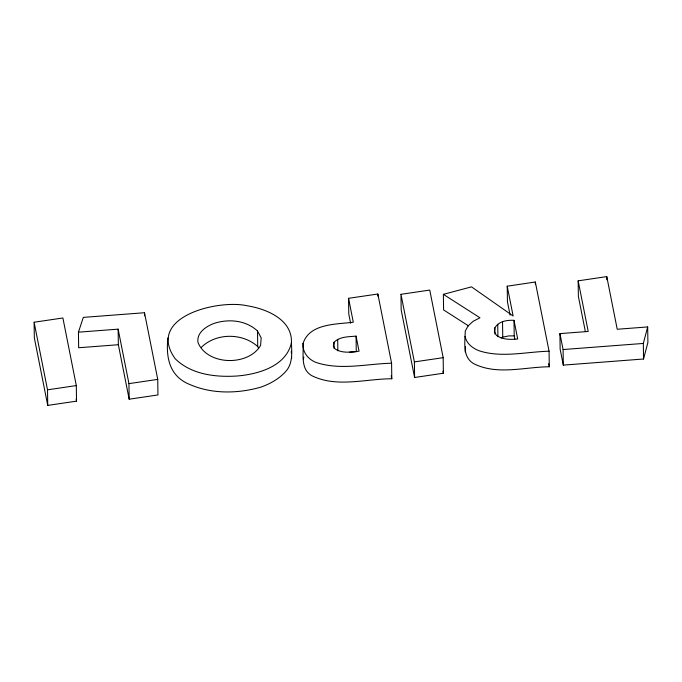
<?xml version="1.0" encoding="UTF-8"?>
<svg xmlns="http://www.w3.org/2000/svg" width="682" height="682" viewBox="0 0 682 682"><rect width="100%" height="100%" fill="white"/><g stroke="black" fill="none" stroke-linecap="round" stroke-linejoin="round"><path stroke-width="1.02" d="M510.093 315.127L507.442 301.768L507.22 286.201L535.327 281.998L549.07 351.213L549.283 366.78C524.722 366.959 497.604 375.364 474.263 363.941C462.106 357.53 465.022 342.466 465.26 331.077L468.091 325.894L473.12 321.299L479.975 317.795L443.377 294.343L443.59 309.918L468.585 325.928M465.226 351.886L465.474 346.644M494.851 327.837L494.441 331.802L496.419 335.28C502.515 339.824 510.477 339.67 517.698 338.98L513.998 320.344C506.99 319.901 498.713 321.29 494.851 327.837L494.936 334.069M334.018 342.33L333.319 345.953L335.05 348.877C342.117 353.608 351.111 352.125 359.047 351.187L356.055 336.115C348.519 336.865 339.696 336.448 334.018 342.33L334.103 348.562M578.157 280.839L588.208 331.461L559.931 333.609L560.144 349.184L563.306 365.117L643.544 359.005L643.331 343.438L647.678 326.934L617.227 329.253L606.775 276.602L578.157 280.839L578.379 296.406L585.352 331.529M643.544 359.005L647.9 342.5L647.678 326.934M291.41 342.969C285.954 366.353 258.35 374.196 237.31 375.987C215.665 377.419 191.301 374.631 175.138 358.698C145.317 316.67 218.555 299.134 247.293 305.8C266.543 308.869 292.689 319.653 291.41 342.969C291.922 352.944 292.842 364.009 285.4 371.878C278.699 379.073 270.004 383.923 260.797 387.163C237.873 393.685 212.358 394.205 190.193 384.665C169.613 376.609 165.777 357.973 167.891 337.999M303.089 343.387C309.509 323.37 336.158 324.427 353.293 322.211L348.553 298.307L377.854 294.019L391.587 363.199L391.8 378.766C365.62 378.825 336.533 387.981 311.725 375.646C300.259 369.03 303.712 354.231 303.089 343.387C302.109 352.219 308.571 359.849 316.593 362.628C340.881 370.479 366.814 363.838 391.587 363.199M303.311 358.962L303.874 357.087M78.439 332.177L83.315 317.386L144.507 312.731L157.738 379.38L157.951 394.955L129.162 399.2L118.353 344.725L118.131 329.15L78.439 332.177L78.66 347.743L118.353 344.725M201.437 347.215C216.16 332.816 242.545 332.756 257.728 346.567L258.64 348.28M501.151 338.033L502.745 337.138L508.891 335.902L514.219 335.911L514.833 339.022M443.377 294.343L471.509 286.858L513.137 316.005L507.22 286.201M34.1 322.236L62.889 317.983L76.307 385.577L76.529 401.152L47.731 405.398L34.322 337.803L34.1 322.236L47.518 389.831L47.731 405.398M400.965 294.317L429.754 290.072L443.172 357.666L443.385 373.233L414.596 377.487L401.178 309.892L400.965 294.317L414.383 361.912L414.596 377.487M47.518 389.831L76.307 385.577M129.162 399.2L128.949 383.634L157.738 379.38M414.383 361.912L443.172 357.666M349.448 352.202L356.277 351.682L356.055 336.115M559.931 333.609L563.093 349.542L643.331 343.438M549.07 351.213C526.146 351.801 502.25 357.99 479.727 350.983C472.95 348.604 466.505 343.702 465.013 336.32M257.506 331C246.04 320.25 228.811 318.656 214.336 323.319C206.331 326.201 196.433 332.663 197.976 342.458C207.294 365.671 248.436 366.379 260.592 345.424L261.18 337.854L257.506 331L257.728 346.567M548.669 363.685L549.283 366.78M442.976 371.153L443.385 373.233M391.187 375.671L391.8 378.766M350.625 323.225L348.766 313.873L348.553 298.307M118.131 329.15L128.949 383.634M76.111 399.072L76.529 401.152M291.291 351.247L291.385 353.336M291.529 356.456L291.632 358.544M606.775 276.602L606.827 279.714M563.093 349.542L563.306 365.117M535.327 281.998L535.361 284.079M513.998 320.344L514.219 335.911M502.532 321.572L502.745 337.138M497.732 324.248L497.911 336.703M377.854 294.019L377.879 296.099M337.692 339.363L337.854 350.778M144.507 312.731L144.55 315.843"/></g></svg>
